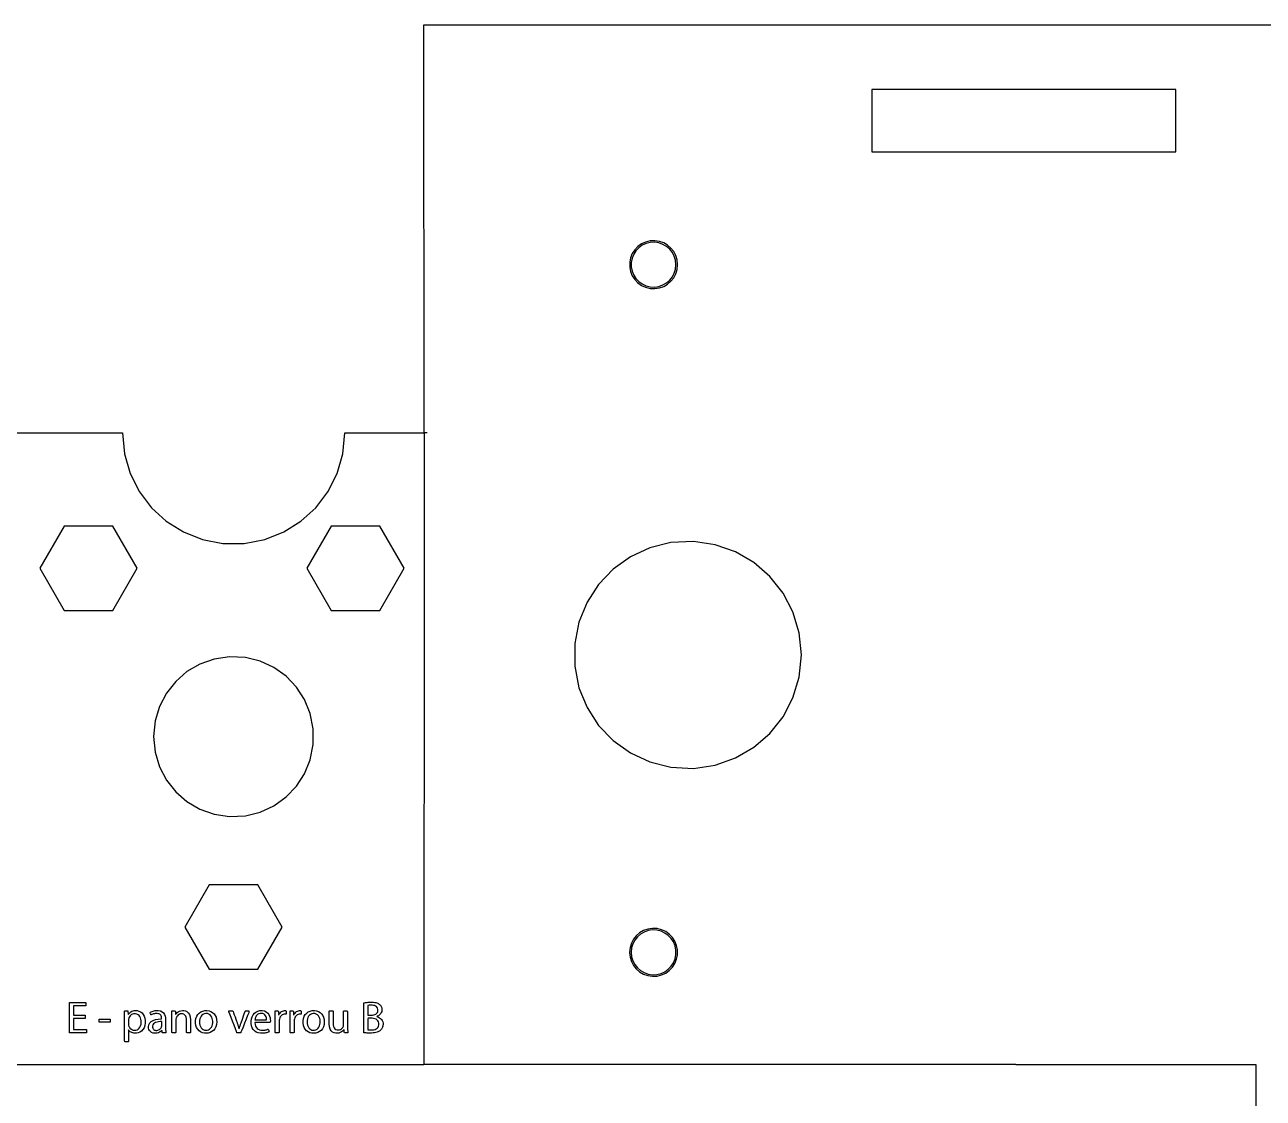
# Model space of a CAD drawing. Header units: metres. Extents: x 1885 to 2636, y 491 to 906.
# Drawn here: x 2315.9 to 2393.3, y 712.3 to 779.4 of the extents above; entities that cross this region are included whole.
import ezdxf

# ---------------------------------------------------------------- set-up
doc = ezdxf.new("R2010")
doc.units = ezdxf.units.M

msp = doc.modelspace()

# ---------------------------------------------------------------- linework, layer by layer
at = {"layer": 'COMPONENT1'}
for p, q in [((2340.839, 753.934), (2340.837, 779.444)), ((2340.837, 779.444), (2470.837, 779.444)), ((2387.837, 775.394), (2368.837, 775.394)), ((2368.837, 775.394), (2368.837, 771.494)), ((2387.837, 771.494), (2387.837, 775.394)), ((2368.837, 771.494), (2387.837, 771.494)), ((2354.432, 765.739), (2354.205, 765.576)), ((2354.688, 765.858), (2354.432, 765.739)), ((2354.721, 765.764), (2354.483, 765.653)), ((2354.968, 765.928), (2354.688, 765.858)), ((2354.982, 765.829), (2354.721, 765.764)), ((2355.264, 765.942), (2354.968, 765.928)), ((2355.259, 765.843), (2354.982, 765.829)), ((2355.529, 765.803), (2355.259, 765.843)), ((2355.553, 765.9), (2355.264, 765.942)), ((2355.779, 765.714), (2355.529, 765.803)), ((2355.822, 765.805), (2355.553, 765.9)), ((2356.005, 765.582), (2355.779, 765.714)), ((2356.064, 765.663), (2355.822, 765.805)), ((2353.86, 765.14), (2353.753, 764.877)), ((2353.948, 765.093), (2353.848, 764.848)), ((2354.013, 765.375), (2353.86, 765.14)), ((2354.091, 765.313), (2353.948, 765.093)), ((2354.205, 765.576), (2354.013, 765.375)), ((2354.271, 765.501), (2354.091, 765.313)), ((2354.483, 765.653), (2354.271, 765.501)), ((2356.202, 765.411), (2356.005, 765.582)), ((2356.274, 765.48), (2356.064, 765.663)), ((2356.363, 765.206), (2356.202, 765.411)), ((2356.448, 765.261), (2356.274, 765.48)), ((2356.485, 764.974), (2356.363, 765.206)), ((2356.578, 765.012), (2356.448, 765.261)), ((2356.562, 764.718), (2356.485, 764.974)), ((2356.661, 764.738), (2356.578, 765.012)), ((2353.753, 764.877), (2353.697, 764.593)), ((2353.697, 764.593), (2353.697, 764.295)), ((2353.697, 764.295), (2353.753, 764.011)), ((2353.848, 764.848), (2353.796, 764.583)), ((2353.796, 764.583), (2353.796, 764.305)), ((2353.796, 764.305), (2353.848, 764.04)), ((2356.485, 763.915), (2356.562, 764.17)), ((2356.589, 764.444), (2356.562, 764.718)), ((2356.562, 764.17), (2356.589, 764.444)), ((2356.578, 763.877), (2356.661, 764.151)), ((2356.689, 764.444), (2356.661, 764.738)), ((2356.661, 764.151), (2356.689, 764.444)), ((2353.753, 764.011), (2353.86, 763.749)), ((2353.848, 764.04), (2353.948, 763.795)), ((2353.86, 763.749), (2354.013, 763.514)), ((2353.948, 763.795), (2354.091, 763.576)), ((2354.013, 763.514), (2354.205, 763.312)), ((2354.091, 763.576), (2354.271, 763.388)), ((2354.271, 763.388), (2354.483, 763.236)), ((2356.005, 763.307), (2356.202, 763.478)), ((2356.064, 763.225), (2356.274, 763.409)), ((2356.202, 763.478), (2356.363, 763.682)), ((2356.274, 763.409), (2356.448, 763.628)), ((2356.363, 763.682), (2356.485, 763.915)), ((2356.448, 763.628), (2356.578, 763.877)), ((2354.205, 763.312), (2354.432, 763.149)), ((2354.432, 763.149), (2354.688, 763.03)), ((2354.483, 763.236), (2354.721, 763.124)), ((2354.688, 763.03), (2354.968, 762.96)), ((2354.721, 763.124), (2354.982, 763.06)), ((2354.968, 762.96), (2355.264, 762.946)), ((2354.982, 763.06), (2355.259, 763.046)), ((2355.259, 763.046), (2355.529, 763.086)), ((2355.264, 762.946), (2355.553, 762.989)), ((2355.529, 763.086), (2355.779, 763.175)), ((2355.553, 762.989), (2355.822, 763.084)), ((2355.779, 763.175), (2356.005, 763.307)), ((2355.822, 763.084), (2356.064, 763.225)), ((2314.937, 753.934), (2321.987, 753.934)), ((2321.987, 753.934), (2322.112, 752.614)), ((2335.761, 752.614), (2335.887, 753.934)), ((2335.887, 753.934), (2340.839, 753.934)), ((2341.037, 753.934), (2340.839, 753.934)), ((2340.839, 753.934), (2340.84, 747.033)), ((2322.112, 752.614), (2322.473, 751.377)), ((2335.401, 751.377), (2335.761, 752.614)), ((2322.473, 751.377), (2323.045, 750.247)), ((2334.829, 750.247), (2335.401, 751.377)), ((2323.045, 750.247), (2323.805, 749.247)), ((2334.068, 749.247), (2334.829, 750.247)), ((2323.805, 749.247), (2324.731, 748.401)), ((2333.142, 748.401), (2334.068, 749.247)), ((2318.349, 748.094), (2316.827, 745.457)), ((2321.395, 748.094), (2318.349, 748.094)), ((2322.918, 745.457), (2321.395, 748.094)), ((2324.731, 748.401), (2325.799, 747.731)), ((2332.074, 747.731), (2333.142, 748.401)), ((2335.038, 748.094), (2333.515, 745.457)), ((2338.084, 748.094), (2335.038, 748.094)), ((2339.607, 745.457), (2338.084, 748.094)), ((2325.799, 747.731), (2326.986, 747.262)), ((2326.986, 747.262), (2328.267, 747.016)), ((2329.606, 747.016), (2330.888, 747.262)), ((2330.888, 747.262), (2332.074, 747.731)), ((2357.681, 747.134), (2356.278, 747.066)), ((2359.05, 746.932), (2357.681, 747.134)), ((2328.267, 747.016), (2329.606, 747.016)), ((2340.84, 747.033), (2340.837, 714.444)), ((2354.955, 746.737), (2353.743, 746.173)), ((2356.278, 747.066), (2354.955, 746.737)), ((2360.32, 746.483), (2359.05, 746.932)), ((2361.466, 745.812), (2360.32, 746.483)), ((2353.743, 746.173), (2352.669, 745.401)), ((2362.463, 744.945), (2361.466, 745.812)), ((2316.827, 745.457), (2318.349, 742.819)), ((2321.395, 742.819), (2322.918, 745.457)), ((2333.515, 745.457), (2335.038, 742.819)), ((2338.084, 742.819), (2339.607, 745.457)), ((2352.669, 745.401), (2351.757, 744.446)), ((2363.283, 743.909), (2362.463, 744.945)), ((2351.757, 744.446), (2351.035, 743.335)), ((2351.035, 743.335), (2350.528, 742.093)), ((2363.901, 742.729), (2363.283, 743.909)), ((2318.349, 742.819), (2321.395, 742.819)), ((2335.038, 742.819), (2338.084, 742.819)), ((2364.291, 741.431), (2363.901, 742.729)), ((2350.528, 742.093), (2350.261, 740.747)), ((2364.427, 740.043), (2364.291, 741.431)), ((2350.261, 740.747), (2350.261, 739.338)), ((2326.829, 739.47), (2326.021, 738.997)), ((2327.723, 739.786), (2326.829, 739.47)), ((2328.687, 739.928), (2327.723, 739.786)), ((2329.675, 739.88), (2328.687, 739.928)), ((2330.607, 739.649), (2329.675, 739.88)), ((2331.46, 739.252), (2330.607, 739.649)), ((2364.291, 738.654), (2364.427, 740.043)), ((2326.021, 738.997), (2325.32, 738.387)), ((2332.217, 738.708), (2331.46, 739.252)), ((2332.859, 738.036), (2332.217, 738.708)), ((2350.261, 739.338), (2350.528, 737.992)), ((2363.901, 737.356), (2364.291, 738.654)), ((2325.32, 738.387), (2324.742, 737.657)), ((2333.368, 737.253), (2332.859, 738.036)), ((2350.528, 737.992), (2351.035, 736.75)), ((2324.742, 737.657), (2324.307, 736.826)), ((2333.725, 736.378), (2333.368, 737.253)), ((2363.283, 736.177), (2363.901, 737.356)), ((2324.307, 736.826), (2324.032, 735.912)), ((2333.912, 735.43), (2333.725, 736.378)), ((2351.035, 736.75), (2351.757, 735.639)), ((2324.032, 735.912), (2323.937, 734.934)), ((2351.757, 735.639), (2352.669, 734.684)), ((2362.463, 735.14), (2363.283, 736.177)), ((2323.937, 734.934), (2324.032, 733.956)), ((2333.912, 734.438), (2333.912, 735.43)), ((2361.466, 734.274), (2362.463, 735.14)), ((2324.032, 733.956), (2324.307, 733.043)), ((2333.725, 733.49), (2333.912, 734.438)), ((2352.669, 734.684), (2353.743, 733.912)), ((2360.32, 733.602), (2361.466, 734.274)), ((2333.368, 732.616), (2333.725, 733.49)), ((2353.743, 733.912), (2354.955, 733.348)), ((2354.955, 733.348), (2356.278, 733.02)), ((2359.05, 733.153), (2360.32, 733.602)), ((2324.307, 733.043), (2324.742, 732.212)), ((2332.859, 731.833), (2333.368, 732.616)), ((2356.278, 733.02), (2357.681, 732.951)), ((2357.681, 732.951), (2359.05, 733.153)), ((2324.742, 732.212), (2325.32, 731.482)), ((2332.217, 731.161), (2332.859, 731.833)), ((2325.32, 731.482), (2326.021, 730.872)), ((2326.021, 730.872), (2326.829, 730.399)), ((2331.46, 730.617), (2332.217, 731.161)), ((2326.829, 730.399), (2327.723, 730.082)), ((2327.723, 730.082), (2328.687, 729.94)), ((2329.675, 729.988), (2330.607, 730.22)), ((2330.607, 730.22), (2331.46, 730.617)), ((2328.687, 729.94), (2329.675, 729.988)), ((2327.414, 725.668), (2325.891, 723.03)), ((2330.459, 725.668), (2327.414, 725.668)), ((2331.982, 723.03), (2330.459, 725.668)), ((2325.891, 723.03), (2327.414, 720.393)), ((2330.459, 720.393), (2331.982, 723.03)), ((2354.104, 722.481), (2353.931, 722.262)), ((2354.176, 722.412), (2354.015, 722.208)), ((2354.315, 722.664), (2354.104, 722.481)), ((2354.373, 722.583), (2354.176, 722.412)), ((2354.557, 722.806), (2354.315, 722.664)), ((2354.599, 722.715), (2354.373, 722.583)), ((2354.825, 722.901), (2354.557, 722.806)), ((2354.849, 722.804), (2354.599, 722.715)), ((2355.114, 722.944), (2354.825, 722.901)), ((2355.119, 722.844), (2354.849, 722.804)), ((2355.411, 722.929), (2355.114, 722.944)), ((2355.396, 722.83), (2355.119, 722.844)), ((2355.657, 722.765), (2355.396, 722.83)), ((2355.69, 722.86), (2355.411, 722.929)), ((2355.896, 722.654), (2355.657, 722.765)), ((2355.946, 722.741), (2355.69, 722.86)), ((2356.108, 722.502), (2355.896, 722.654)), ((2356.173, 722.578), (2355.946, 722.741)), ((2356.287, 722.314), (2356.108, 722.502)), ((2356.366, 722.376), (2356.173, 722.578)), ((2356.519, 722.141), (2356.366, 722.376)), ((2353.718, 721.739), (2353.689, 721.446)), ((2353.8, 722.013), (2353.718, 721.739)), ((2353.816, 721.719), (2353.789, 721.446)), ((2353.931, 722.262), (2353.8, 722.013)), ((2353.893, 721.975), (2353.816, 721.719)), ((2354.015, 722.208), (2353.893, 721.975)), ((2356.43, 722.095), (2356.287, 722.314)), ((2356.53, 721.85), (2356.43, 722.095)), ((2356.626, 721.879), (2356.519, 722.141)), ((2356.582, 721.584), (2356.53, 721.85)), ((2356.582, 721.307), (2356.582, 721.584)), ((2356.682, 721.594), (2356.626, 721.879)), ((2356.682, 721.297), (2356.682, 721.594)), ((2353.689, 721.446), (2353.718, 721.152)), ((2353.718, 721.152), (2353.8, 720.878)), ((2353.789, 721.446), (2353.816, 721.172)), ((2353.8, 720.878), (2353.931, 720.629)), ((2353.816, 721.172), (2353.893, 720.916)), ((2353.893, 720.916), (2354.015, 720.683)), ((2356.287, 720.577), (2356.43, 720.796)), ((2356.43, 720.796), (2356.53, 721.041)), ((2356.519, 720.75), (2356.626, 721.012)), ((2356.53, 721.041), (2356.582, 721.307)), ((2356.626, 721.012), (2356.682, 721.297)), ((2327.414, 720.393), (2330.459, 720.393)), ((2353.931, 720.629), (2354.104, 720.41)), ((2354.015, 720.683), (2354.176, 720.479)), ((2354.104, 720.41), (2354.315, 720.227)), ((2354.176, 720.479), (2354.373, 720.308)), ((2354.315, 720.227), (2354.557, 720.085)), ((2354.373, 720.308), (2354.599, 720.176)), ((2354.557, 720.085), (2354.825, 719.99)), ((2354.599, 720.176), (2354.849, 720.087)), ((2354.849, 720.087), (2355.119, 720.047)), ((2355.119, 720.047), (2355.396, 720.061)), ((2355.396, 720.061), (2355.657, 720.126)), ((2355.411, 719.962), (2355.69, 720.031)), ((2355.657, 720.126), (2355.896, 720.237)), ((2355.69, 720.031), (2355.946, 720.15)), ((2355.896, 720.237), (2356.108, 720.389)), ((2355.946, 720.15), (2356.173, 720.313)), ((2356.108, 720.389), (2356.287, 720.577)), ((2356.173, 720.313), (2356.366, 720.515)), ((2356.366, 720.515), (2356.519, 720.75)), ((2354.825, 719.99), (2355.114, 719.947)), ((2355.114, 719.947), (2355.411, 719.962)), ((2314.937, 714.444), (2340.837, 714.444)), ((2377.837, 714.444), (2340.837, 714.444)), ((2377.837, 714.444), (2387.837, 714.444)), ((2387.837, 714.444), (2392.837, 714.444)), ((2392.837, 714.444), (2392.837, 606.062))]:
    msp.add_line(p, q, dxfattribs=at)
at = {"layer": 'COMPONENT13'}
for p, q in [((2318.674, 716.416), (2318.674, 718.317)), ((2318.674, 718.317), (2319.703, 718.317)), ((2319.703, 718.111), (2318.922, 718.111)), ((2318.922, 718.111), (2318.922, 717.51)), ((2319.703, 718.317), (2319.703, 718.111)), ((2322.108, 717.777), (2322.139, 717.781)), ((2322.11, 717.728), (2322.108, 717.777)), ((2322.112, 717.678), (2322.11, 717.728)), ((2322.114, 717.626), (2322.112, 717.678)), ((2322.139, 717.781), (2322.173, 717.781)), ((2322.173, 717.781), (2322.213, 717.781)), ((2322.213, 717.781), (2322.253, 717.781)), ((2322.253, 717.781), (2322.289, 717.781)), ((2322.289, 717.781), (2322.316, 717.781)), ((2322.316, 717.781), (2322.33, 717.75)), ((2322.33, 717.75), (2322.332, 717.715)), ((2322.332, 717.715), (2322.335, 717.673)), ((2322.417, 717.64), (2322.467, 717.688)), ((2322.467, 717.688), (2322.522, 717.727)), ((2322.522, 717.727), (2322.583, 717.76)), ((2322.583, 717.76), (2322.649, 717.784)), ((2322.649, 717.784), (2322.721, 717.801)), ((2322.721, 717.801), (2322.799, 717.809)), ((2322.799, 717.809), (2322.904, 717.805)), ((2322.904, 717.805), (2323.018, 717.778)), ((2323.018, 717.778), (2323.121, 717.728)), ((2323.121, 717.728), (2323.212, 717.657)), ((2323.721, 717.67), (2323.735, 717.703)), ((2323.735, 717.703), (2323.788, 717.73)), ((2323.788, 717.73), (2323.846, 717.754)), ((2323.846, 717.754), (2323.908, 717.774)), ((2323.908, 717.774), (2323.974, 717.79)), ((2323.974, 717.79), (2324.043, 717.801)), ((2324.043, 717.801), (2324.114, 717.808)), ((2324.114, 717.808), (2324.214, 717.808)), ((2324.214, 717.808), (2324.361, 717.783)), ((2324.361, 717.783), (2324.476, 717.732)), ((2324.476, 717.732), (2324.561, 717.658)), ((2325.076, 717.747), (2325.076, 717.781)), ((2325.076, 717.781), (2325.136, 717.781)), ((2325.079, 717.696), (2325.076, 717.747)), ((2325.082, 717.644), (2325.079, 717.696)), ((2325.136, 717.781), (2325.184, 717.781)), ((2325.184, 717.781), (2325.232, 717.781)), ((2325.232, 717.781), (2325.271, 717.781)), ((2325.271, 717.781), (2325.296, 717.746)), ((2325.296, 717.746), (2325.299, 717.702)), ((2325.299, 717.702), (2325.302, 717.651)), ((2325.365, 717.63), (2325.417, 717.683)), ((2325.417, 717.683), (2325.48, 717.73)), ((2325.48, 717.73), (2325.554, 717.768)), ((2325.554, 717.768), (2325.638, 717.795)), ((2325.638, 717.795), (2325.732, 717.808)), ((2325.732, 717.808), (2325.824, 717.806)), ((2325.824, 717.806), (2325.92, 717.784)), ((2325.92, 717.784), (2326.016, 717.74)), ((2326.016, 717.74), (2326.105, 717.666)), ((2326.785, 717.651), (2326.888, 717.723)), ((2326.888, 717.723), (2327.003, 717.774)), ((2327.003, 717.774), (2327.13, 717.803)), ((2327.13, 717.803), (2327.265, 717.808)), ((2327.265, 717.808), (2327.399, 717.79)), ((2327.399, 717.79), (2327.52, 717.749)), ((2327.52, 717.749), (2327.626, 717.686)), ((2327.626, 717.686), (2327.716, 717.604)), ((2328.648, 717.734), (2328.63, 717.781)), ((2328.63, 717.781), (2328.674, 717.781)), ((2328.702, 717.591), (2328.648, 717.734)), ((2328.674, 717.781), (2328.717, 717.781)), ((2328.717, 717.781), (2328.765, 717.781)), ((2328.765, 717.781), (2328.813, 717.781)), ((2328.813, 717.781), (2328.855, 717.781)), ((2328.855, 717.781), (2328.895, 717.781)), ((2328.895, 717.781), (2328.906, 717.749)), ((2328.906, 717.749), (2328.936, 717.664)), ((2329.602, 717.607), (2329.639, 717.712)), ((2329.639, 717.712), (2329.66, 717.773)), ((2329.66, 717.773), (2329.686, 717.781)), ((2329.686, 717.781), (2329.721, 717.781)), ((2329.721, 717.781), (2329.766, 717.781)), ((2329.766, 717.781), (2329.814, 717.781)), ((2329.814, 717.781), (2329.859, 717.781)), ((2329.859, 717.781), (2329.895, 717.781)), ((2329.895, 717.781), (2329.879, 717.673)), ((2330.234, 717.633), (2330.331, 717.713)), ((2330.331, 717.713), (2330.445, 717.771)), ((2330.445, 717.771), (2330.575, 717.803)), ((2330.575, 717.803), (2330.724, 717.807)), ((2330.724, 717.807), (2330.865, 717.78)), ((2330.865, 717.78), (2330.98, 717.725)), ((2330.98, 717.725), (2331.07, 717.649)), ((2331.534, 717.746), (2331.532, 717.781)), ((2331.532, 717.781), (2331.578, 717.781)), ((2331.536, 717.695), (2331.534, 717.746)), ((2331.538, 717.643), (2331.536, 717.695)), ((2331.578, 717.781), (2331.617, 717.781)), ((2331.617, 717.781), (2331.659, 717.781)), ((2331.659, 717.781), (2331.699, 717.781)), ((2331.699, 717.781), (2331.73, 717.781)), ((2331.73, 717.781), (2331.75, 717.75)), ((2331.75, 717.75), (2331.751, 717.708)), ((2331.751, 717.708), (2331.753, 717.658)), ((2331.843, 717.651), (2331.889, 717.702)), ((2331.889, 717.702), (2331.94, 717.743)), ((2331.94, 717.743), (2331.996, 717.775)), ((2331.996, 717.775), (2332.056, 717.797)), ((2332.056, 717.797), (2332.119, 717.808)), ((2332.119, 717.808), (2332.154, 717.809)), ((2332.154, 717.809), (2332.181, 717.808)), ((2332.181, 717.808), (2332.207, 717.805)), ((2332.207, 717.805), (2332.217, 717.769)), ((2332.217, 717.769), (2332.217, 717.731)), ((2332.217, 717.731), (2332.217, 717.686)), ((2332.217, 717.686), (2332.217, 717.642)), ((2332.468, 717.746), (2332.466, 717.781)), ((2332.466, 717.781), (2332.512, 717.781)), ((2332.47, 717.695), (2332.468, 717.746)), ((2332.472, 717.643), (2332.47, 717.695)), ((2332.512, 717.781), (2332.551, 717.781)), ((2332.551, 717.781), (2332.594, 717.781)), ((2332.594, 717.781), (2332.633, 717.781)), ((2332.633, 717.781), (2332.664, 717.781)), ((2332.664, 717.781), (2332.684, 717.75)), ((2332.684, 717.75), (2332.686, 717.708)), ((2332.686, 717.708), (2332.688, 717.658)), ((2332.777, 717.651), (2332.823, 717.702)), ((2332.823, 717.702), (2332.874, 717.743)), ((2332.874, 717.743), (2332.93, 717.775)), ((2332.93, 717.775), (2332.99, 717.797)), ((2332.99, 717.797), (2333.053, 717.808)), ((2333.053, 717.808), (2333.088, 717.809)), ((2333.088, 717.809), (2333.115, 717.808)), ((2333.115, 717.808), (2333.141, 717.805)), ((2333.141, 717.805), (2333.151, 717.769)), ((2333.151, 717.769), (2333.151, 717.731)), ((2333.151, 717.731), (2333.151, 717.686)), ((2333.151, 717.686), (2333.151, 717.642)), ((2333.505, 717.651), (2333.607, 717.723)), ((2333.607, 717.723), (2333.723, 717.774)), ((2333.723, 717.774), (2333.849, 717.803)), ((2333.849, 717.803), (2333.985, 717.808)), ((2333.985, 717.808), (2334.119, 717.79)), ((2334.119, 717.79), (2334.239, 717.749)), ((2334.239, 717.749), (2334.345, 717.686)), ((2334.345, 717.686), (2334.436, 717.604)), ((2334.912, 717.759), (2334.938, 717.781)), ((2334.912, 717.656), (2334.912, 717.759)), ((2334.938, 717.781), (2334.982, 717.781)), ((2334.982, 717.781), (2335.036, 717.781)), ((2335.036, 717.781), (2335.091, 717.781)), ((2335.091, 717.781), (2335.135, 717.781)), ((2335.135, 717.781), (2335.16, 717.76)), ((2335.16, 717.76), (2335.16, 717.663)), ((2335.815, 717.758), (2335.841, 717.781)), ((2335.815, 717.651), (2335.815, 717.758)), ((2335.841, 717.781), (2335.885, 717.781)), ((2335.885, 717.781), (2335.939, 717.781)), ((2335.939, 717.781), (2335.993, 717.781)), ((2335.993, 717.781), (2336.037, 717.781)), ((2336.037, 717.781), (2336.063, 717.753)), ((2336.063, 717.753), (2336.063, 717.626)), ((2337.082, 718.289), (2337.125, 718.298)), ((2337.082, 718.21), (2337.082, 718.289)), ((2337.082, 718.003), (2337.082, 718.21)), ((2337.082, 717.71), (2337.082, 718.003)), ((2337.082, 717.372), (2337.082, 717.71)), ((2337.125, 718.298), (2337.173, 718.306)), ((2337.173, 718.306), (2337.225, 718.313)), ((2337.225, 718.313), (2337.281, 718.319)), ((2337.281, 718.319), (2337.339, 718.324)), ((2337.358, 718.131), (2337.328, 718.124)), ((2337.328, 718.124), (2337.328, 718.09)), ((2337.328, 718.09), (2337.328, 718.016)), ((2337.328, 718.016), (2337.328, 717.917)), ((2337.328, 717.917), (2337.328, 717.806)), ((2337.328, 717.806), (2337.328, 717.697)), ((2337.328, 717.697), (2337.328, 717.602)), ((2337.339, 718.324), (2337.4, 718.328)), ((2337.401, 718.136), (2337.358, 718.131)), ((2337.4, 718.328), (2337.462, 718.33)), ((2337.428, 718.138), (2337.401, 718.136)), ((2337.458, 718.14), (2337.428, 718.138)), ((2337.491, 718.141), (2337.458, 718.14)), ((2337.462, 718.33), (2337.524, 718.331)), ((2337.529, 718.142), (2337.491, 718.141)), ((2337.524, 718.331), (2337.609, 718.329)), ((2337.598, 718.141), (2337.529, 718.142)), ((2337.68, 718.131), (2337.598, 718.141)), ((2337.609, 718.329), (2337.69, 718.324)), ((2337.754, 718.114), (2337.68, 718.131)), ((2337.69, 718.324), (2337.763, 718.314)), ((2337.817, 718.087), (2337.754, 718.114)), ((2337.763, 718.314), (2337.83, 718.3)), ((2337.871, 718.05), (2337.817, 718.087)), ((2337.83, 718.3), (2337.89, 718.282)), ((2337.912, 718.003), (2337.871, 718.05)), ((2337.884, 717.634), (2337.922, 717.685)), ((2337.89, 718.282), (2337.945, 718.259)), ((2337.941, 717.946), (2337.912, 718.003)), ((2337.922, 717.685), (2337.947, 717.742)), ((2337.957, 717.878), (2337.941, 717.946)), ((2337.945, 718.259), (2337.996, 718.232)), ((2337.947, 717.742), (2337.959, 717.805)), ((2337.959, 717.805), (2337.957, 717.878)), ((2337.996, 718.232), (2338.041, 718.2)), ((2338.041, 718.2), (2338.078, 718.17)), ((2338.078, 718.17), (2338.11, 718.138)), ((2338.11, 718.138), (2338.138, 718.103)), ((2338.138, 718.103), (2338.162, 718.064)), ((2338.171, 717.682), (2338.138, 717.624)), ((2338.162, 718.064), (2338.182, 718.021)), ((2338.195, 717.744), (2338.171, 717.682)), ((2338.182, 718.021), (2338.196, 717.976)), ((2338.208, 717.809), (2338.195, 717.744)), ((2338.196, 717.976), (2338.206, 717.926)), ((2338.206, 717.926), (2338.211, 717.874)), ((2338.211, 717.874), (2338.208, 717.809)), ((2318.922, 717.51), (2319.658, 717.51)), ((2319.658, 717.307), (2318.922, 717.307)), ((2318.922, 717.307), (2318.922, 716.622)), ((2319.658, 717.51), (2319.658, 717.307)), ((2320.533, 717.087), (2320.533, 717.268)), ((2320.533, 717.268), (2321.23, 717.268)), ((2321.23, 717.087), (2320.533, 717.087)), ((2321.23, 717.268), (2321.23, 717.087)), ((2322.116, 717.573), (2322.114, 717.626)), ((2322.117, 717.517), (2322.116, 717.573)), ((2322.118, 717.459), (2322.117, 717.517)), ((2322.119, 717.399), (2322.118, 717.459)), ((2322.119, 717.335), (2322.119, 717.399)), ((2322.119, 717.273), (2322.119, 717.335)), ((2322.119, 717.109), (2322.119, 717.273)), ((2322.119, 716.876), (2322.119, 717.109)), ((2322.335, 717.673), (2322.337, 717.63)), ((2322.337, 717.63), (2322.339, 717.591)), ((2322.339, 717.591), (2322.341, 717.562)), ((2322.341, 717.562), (2322.374, 717.586)), ((2322.366, 717.23), (2322.365, 717.196)), ((2322.365, 717.196), (2322.365, 717.168)), ((2322.365, 717.168), (2322.365, 717.13)), ((2322.365, 717.13), (2322.365, 717.087)), ((2322.365, 717.087), (2322.365, 717.044)), ((2322.365, 717.044), (2322.365, 717.007)), ((2322.365, 717.007), (2322.365, 716.971)), ((2322.365, 716.971), (2322.365, 716.945)), ((2322.365, 716.945), (2322.367, 716.919)), ((2322.372, 717.267), (2322.366, 717.23)), ((2322.367, 716.919), (2322.373, 716.883)), ((2322.381, 717.304), (2322.372, 717.267)), ((2322.374, 717.586), (2322.417, 717.64)), ((2322.396, 717.354), (2322.381, 717.304)), ((2322.424, 717.415), (2322.396, 717.354)), ((2322.461, 717.469), (2322.424, 717.415)), ((2322.505, 717.515), (2322.461, 717.469)), ((2322.555, 717.552), (2322.505, 717.515)), ((2322.61, 717.581), (2322.555, 717.552)), ((2322.669, 717.601), (2322.61, 717.581)), ((2322.73, 717.611), (2322.669, 717.601)), ((2322.81, 717.608), (2322.73, 717.611)), ((2322.895, 717.587), (2322.81, 717.608)), ((2322.969, 717.548), (2322.895, 717.587)), ((2323.031, 717.493), (2322.969, 717.548)), ((2323.082, 717.425), (2323.031, 717.493)), ((2323.121, 717.346), (2323.082, 717.425)), ((2323.147, 717.258), (2323.121, 717.346)), ((2323.123, 716.856), (2323.149, 716.952)), ((2323.161, 717.163), (2323.147, 717.258)), ((2323.149, 716.952), (2323.162, 717.058)), ((2323.162, 717.058), (2323.161, 717.163)), ((2323.212, 717.657), (2323.288, 717.567)), ((2323.288, 717.567), (2323.348, 717.458)), ((2323.348, 717.458), (2323.389, 717.333)), ((2323.411, 717.03), (2323.385, 716.871)), ((2323.389, 717.333), (2323.411, 717.193)), ((2323.411, 717.193), (2323.411, 717.03)), ((2323.618, 716.796), (2323.64, 716.924)), ((2323.64, 716.924), (2323.696, 717.033)), ((2323.696, 717.033), (2323.783, 717.123)), ((2323.73, 717.642), (2323.721, 717.67)), ((2323.742, 717.608), (2323.73, 717.642)), ((2323.754, 717.574), (2323.742, 717.608)), ((2323.763, 717.545), (2323.754, 717.574)), ((2323.788, 717.536), (2323.763, 717.545)), ((2323.783, 717.123), (2323.902, 717.194)), ((2323.832, 717.56), (2323.788, 717.536)), ((2323.879, 717.58), (2323.832, 717.56)), ((2323.885, 716.908), (2323.867, 716.824)), ((2323.929, 717.597), (2323.879, 717.58)), ((2323.926, 716.975), (2323.885, 716.908)), ((2323.902, 717.194), (2324.052, 717.245)), ((2323.986, 717.026), (2323.926, 716.975)), ((2323.982, 717.61), (2323.929, 717.597)), ((2324.035, 717.619), (2323.982, 717.61)), ((2324.062, 717.063), (2323.986, 717.026)), ((2324.09, 717.625), (2324.035, 717.619)), ((2324.052, 717.245), (2324.231, 717.275)), ((2324.149, 717.089), (2324.062, 717.063)), ((2324.161, 717.625), (2324.09, 717.625)), ((2324.244, 717.105), (2324.149, 717.089)), ((2324.256, 717.609), (2324.161, 717.625)), ((2324.231, 717.275), (2324.439, 717.285)), ((2324.344, 717.112), (2324.244, 717.105)), ((2324.327, 717.574), (2324.256, 717.609)), ((2324.377, 717.527), (2324.327, 717.574)), ((2324.444, 717.112), (2324.344, 717.112)), ((2324.41, 717.471), (2324.377, 717.527)), ((2324.429, 717.413), (2324.41, 717.471)), ((2324.437, 717.356), (2324.429, 717.413)), ((2324.439, 717.311), (2324.437, 717.356)), ((2324.439, 717.285), (2324.439, 717.311)), ((2324.444, 717.077), (2324.444, 717.112)), ((2324.444, 717.04), (2324.444, 717.077)), ((2324.444, 716.998), (2324.444, 717.04)), ((2324.444, 716.956), (2324.444, 716.998)), ((2324.444, 716.918), (2324.444, 716.956)), ((2324.444, 716.889), (2324.444, 716.918)), ((2324.561, 717.658), (2324.622, 717.566)), ((2324.622, 717.566), (2324.66, 717.462)), ((2324.66, 717.462), (2324.679, 717.351)), ((2324.679, 717.351), (2324.684, 717.253)), ((2324.684, 717.253), (2324.684, 717.219)), ((2324.684, 717.219), (2324.684, 717.143)), ((2324.684, 717.143), (2324.684, 717.044)), ((2324.684, 717.044), (2324.684, 716.938)), ((2324.684, 716.938), (2324.684, 716.841)), ((2325.083, 717.59), (2325.082, 717.644)), ((2325.084, 717.533), (2325.083, 717.59)), ((2325.085, 717.474), (2325.084, 717.533)), ((2325.085, 717.411), (2325.085, 717.474)), ((2325.085, 717.351), (2325.085, 717.411)), ((2325.085, 717.196), (2325.085, 717.351)), ((2325.085, 716.988), (2325.085, 717.196)), ((2325.085, 716.766), (2325.085, 716.988)), ((2325.302, 717.651), (2325.305, 717.604)), ((2325.305, 717.604), (2325.307, 717.569)), ((2325.307, 717.569), (2325.365, 717.63)), ((2325.335, 717.274), (2325.334, 717.237)), ((2325.334, 717.237), (2325.334, 717.187)), ((2325.334, 717.187), (2325.334, 717.059)), ((2325.334, 717.059), (2325.334, 716.888)), ((2325.34, 717.31), (2325.335, 717.274)), ((2325.347, 717.342), (2325.34, 717.31)), ((2325.358, 717.373), (2325.347, 717.342)), ((2325.387, 717.432), (2325.358, 717.373)), ((2325.426, 717.485), (2325.387, 717.432)), ((2325.474, 717.531), (2325.426, 717.485)), ((2325.529, 717.567), (2325.474, 717.531)), ((2325.591, 717.593), (2325.529, 717.567)), ((2325.659, 717.605), (2325.591, 717.593)), ((2325.749, 717.601), (2325.659, 717.605)), ((2325.831, 717.574), (2325.749, 717.601)), ((2325.896, 717.527), (2325.831, 717.574)), ((2325.943, 717.464), (2325.896, 717.527)), ((2325.975, 717.387), (2325.943, 717.464)), ((2325.994, 717.299), (2325.975, 717.387)), ((2325.999, 717.203), (2325.994, 717.299)), ((2325.999, 717.155), (2325.999, 717.203)), ((2325.999, 717.033), (2325.999, 717.155)), ((2325.999, 716.868), (2325.999, 717.033)), ((2326.105, 717.666), (2326.179, 717.56)), ((2326.179, 717.56), (2326.229, 717.416)), ((2326.229, 717.416), (2326.247, 717.228)), ((2326.247, 717.228), (2326.247, 717.179)), ((2326.247, 717.179), (2326.247, 717.053)), ((2326.247, 717.053), (2326.247, 716.883)), ((2326.556, 717.168), (2326.581, 717.316)), ((2326.556, 717.01), (2326.556, 717.168)), ((2326.58, 716.868), (2326.556, 717.01)), ((2326.581, 717.316), (2326.63, 717.446)), ((2326.63, 717.446), (2326.698, 717.558)), ((2326.698, 717.558), (2326.785, 717.651)), ((2326.812, 717.189), (2326.807, 717.095)), ((2326.807, 717.095), (2326.814, 716.99)), ((2326.83, 717.281), (2326.812, 717.189)), ((2326.814, 716.99), (2326.835, 716.893)), ((2326.859, 717.367), (2326.83, 717.281)), ((2326.9, 717.446), (2326.859, 717.367)), ((2326.955, 717.514), (2326.9, 717.446)), ((2327.022, 717.568), (2326.955, 717.514)), ((2327.103, 717.605), (2327.022, 717.568)), ((2327.198, 717.622), (2327.103, 717.605)), ((2327.3, 717.616), (2327.198, 717.622)), ((2327.388, 717.587), (2327.3, 717.616)), ((2327.461, 717.539), (2327.388, 717.587)), ((2327.52, 717.476), (2327.461, 717.539)), ((2327.566, 717.401), (2327.52, 717.476)), ((2327.6, 717.318), (2327.566, 717.401)), ((2327.588, 716.849), (2327.616, 716.943)), ((2327.621, 717.231), (2327.6, 717.318)), ((2327.616, 716.943), (2327.631, 717.046)), ((2327.632, 717.144), (2327.621, 717.231)), ((2327.631, 717.046), (2327.632, 717.144)), ((2327.716, 717.604), (2327.789, 717.503)), ((2327.789, 717.503), (2327.842, 717.386)), ((2327.872, 716.938), (2327.83, 716.792)), ((2327.842, 717.386), (2327.876, 717.254)), ((2327.887, 717.11), (2327.872, 716.938)), ((2327.876, 717.254), (2327.887, 717.11)), ((2328.782, 717.381), (2328.702, 717.591)), ((2328.875, 717.136), (2328.782, 717.381)), ((2328.97, 716.887), (2328.875, 717.136)), ((2328.936, 717.664), (2328.978, 717.544)), ((2328.978, 717.544), (2329.027, 717.406)), ((2329.027, 717.406), (2329.076, 717.267)), ((2329.076, 717.267), (2329.119, 717.144)), ((2329.119, 717.144), (2329.15, 717.055)), ((2329.15, 717.055), (2329.163, 717.017)), ((2329.163, 717.017), (2329.178, 716.975)), ((2329.178, 716.975), (2329.194, 716.929)), ((2329.194, 716.929), (2329.209, 716.885)), ((2329.344, 716.863), (2329.359, 716.907)), ((2329.359, 716.907), (2329.375, 716.952)), ((2329.375, 716.952), (2329.391, 716.998)), ((2329.391, 716.998), (2329.402, 717.029)), ((2329.402, 717.029), (2329.424, 717.094)), ((2329.424, 717.094), (2329.462, 717.202)), ((2329.462, 717.202), (2329.508, 717.335)), ((2329.508, 717.335), (2329.557, 717.476)), ((2329.619, 717.01), (2329.525, 716.77)), ((2329.557, 717.476), (2329.602, 717.607)), ((2329.718, 717.261), (2329.619, 717.01)), ((2329.809, 717.492), (2329.718, 717.261)), ((2329.879, 717.673), (2329.809, 717.492)), ((2330.032, 717.143), (2330.053, 717.286)), ((2330.034, 716.993), (2330.032, 717.143)), ((2330.057, 716.855), (2330.034, 716.993)), ((2330.053, 717.286), (2330.094, 717.417)), ((2330.094, 717.417), (2330.155, 717.534)), ((2330.155, 717.534), (2330.234, 717.633)), ((2330.267, 717.053), (2330.278, 716.938)), ((2330.307, 717.053), (2330.267, 717.053)), ((2330.276, 717.273), (2330.273, 717.231)), ((2330.273, 717.231), (2330.32, 717.231)), ((2330.293, 717.339), (2330.276, 717.273)), ((2330.278, 716.938), (2330.306, 716.84)), ((2330.317, 717.404), (2330.293, 717.339)), ((2330.413, 717.053), (2330.307, 717.053)), ((2330.352, 717.467), (2330.317, 717.404)), ((2330.32, 717.231), (2330.408, 717.231)), ((2330.396, 717.523), (2330.352, 717.467)), ((2330.45, 717.571), (2330.396, 717.523)), ((2330.408, 717.231), (2330.525, 717.231)), ((2330.564, 717.053), (2330.413, 717.053)), ((2330.515, 717.606), (2330.45, 717.571)), ((2330.592, 717.627), (2330.515, 717.606)), ((2330.525, 717.231), (2330.654, 717.231)), ((2330.737, 717.053), (2330.564, 717.053)), ((2330.683, 717.63), (2330.592, 717.627)), ((2330.654, 717.231), (2330.78, 717.231)), ((2330.769, 717.614), (2330.683, 717.63)), ((2330.911, 717.053), (2330.737, 717.053)), ((2330.838, 717.581), (2330.769, 717.614)), ((2330.78, 717.231), (2330.889, 717.231)), ((2330.893, 717.535), (2330.838, 717.581)), ((2330.889, 717.231), (2330.966, 717.231)), ((2330.934, 717.48), (2330.893, 717.535)), ((2331.065, 717.053), (2330.911, 717.053)), ((2330.964, 717.418), (2330.934, 717.48)), ((2330.983, 717.354), (2330.964, 717.418)), ((2330.966, 717.231), (2330.995, 717.231)), ((2330.992, 717.29), (2330.983, 717.354)), ((2330.995, 717.231), (2330.992, 717.29)), ((2331.177, 717.053), (2331.065, 717.053)), ((2331.07, 717.649), (2331.137, 717.556)), ((2331.137, 717.556), (2331.185, 717.454)), ((2331.229, 717.074), (2331.177, 717.053)), ((2331.185, 717.454), (2331.215, 717.348)), ((2331.215, 717.348), (2331.231, 717.244)), ((2331.232, 717.1), (2331.229, 717.074)), ((2331.231, 717.244), (2331.234, 717.165)), ((2331.234, 717.13), (2331.232, 717.1)), ((2331.234, 717.165), (2331.234, 717.13)), ((2331.54, 717.589), (2331.538, 717.643)), ((2331.541, 717.533), (2331.54, 717.589)), ((2331.542, 717.476), (2331.541, 717.533)), ((2331.542, 717.416), (2331.542, 717.476)), ((2331.542, 717.355), (2331.542, 717.416)), ((2331.542, 717.311), (2331.542, 717.355)), ((2331.542, 717.197), (2331.542, 717.311)), ((2331.542, 717.038), (2331.542, 717.197)), ((2331.542, 716.857), (2331.542, 717.038)), ((2331.753, 717.658), (2331.756, 717.606)), ((2331.756, 717.606), (2331.757, 717.559)), ((2331.757, 717.559), (2331.805, 717.593)), ((2331.759, 717.525), (2331.757, 717.559)), ((2331.791, 717.158), (2331.79, 717.105)), ((2331.79, 717.105), (2331.79, 717.013)), ((2331.79, 717.013), (2331.79, 716.887)), ((2331.792, 717.189), (2331.791, 717.158)), ((2331.794, 717.22), (2331.792, 717.189)), ((2331.798, 717.249), (2331.794, 717.22)), ((2331.803, 717.276), (2331.798, 717.249)), ((2331.822, 717.344), (2331.803, 717.276)), ((2331.805, 717.593), (2331.843, 717.651)), ((2331.851, 717.405), (2331.822, 717.344)), ((2331.887, 717.458), (2331.851, 717.405)), ((2331.931, 717.503), (2331.887, 717.458)), ((2331.981, 717.538), (2331.931, 717.503)), ((2332.038, 717.561), (2331.981, 717.538)), ((2332.101, 717.574), (2332.038, 717.561)), ((2332.152, 717.575), (2332.101, 717.574)), ((2332.185, 717.574), (2332.152, 717.575)), ((2332.217, 717.577), (2332.185, 717.574)), ((2332.217, 717.642), (2332.217, 717.603)), ((2332.217, 717.603), (2332.217, 717.577)), ((2332.474, 717.589), (2332.472, 717.643)), ((2332.475, 717.533), (2332.474, 717.589)), ((2332.476, 717.476), (2332.475, 717.533)), ((2332.477, 717.416), (2332.476, 717.476)), ((2332.477, 717.355), (2332.477, 717.416)), ((2332.477, 717.311), (2332.477, 717.355)), ((2332.477, 717.197), (2332.477, 717.311)), ((2332.477, 717.038), (2332.477, 717.197)), ((2332.477, 716.857), (2332.477, 717.038)), ((2332.688, 717.658), (2332.69, 717.606)), ((2332.69, 717.606), (2332.692, 717.559)), ((2332.692, 717.559), (2332.739, 717.593)), ((2332.693, 717.525), (2332.692, 717.559)), ((2332.726, 717.189), (2332.725, 717.158)), ((2332.725, 717.158), (2332.725, 717.105)), ((2332.725, 717.105), (2332.725, 717.013)), ((2332.725, 717.013), (2332.725, 716.887)), ((2332.728, 717.22), (2332.726, 717.189)), ((2332.731, 717.249), (2332.728, 717.22)), ((2332.736, 717.276), (2332.731, 717.249)), ((2332.756, 717.344), (2332.736, 717.276)), ((2332.739, 717.593), (2332.777, 717.651)), ((2332.785, 717.405), (2332.756, 717.344)), ((2332.821, 717.458), (2332.785, 717.405)), ((2332.865, 717.503), (2332.821, 717.458)), ((2332.915, 717.538), (2332.865, 717.503)), ((2332.972, 717.561), (2332.915, 717.538)), ((2333.035, 717.574), (2332.972, 717.561)), ((2333.086, 717.575), (2333.035, 717.574)), ((2333.119, 717.574), (2333.086, 717.575)), ((2333.151, 717.577), (2333.119, 717.574)), ((2333.151, 717.642), (2333.151, 717.603)), ((2333.151, 717.603), (2333.151, 717.577)), ((2333.276, 717.168), (2333.301, 717.316)), ((2333.276, 717.01), (2333.276, 717.168)), ((2333.3, 716.868), (2333.276, 717.01)), ((2333.301, 717.316), (2333.349, 717.446)), ((2333.349, 717.446), (2333.418, 717.558)), ((2333.418, 717.558), (2333.505, 717.651)), ((2333.532, 717.189), (2333.526, 717.095)), ((2333.526, 717.095), (2333.534, 716.99)), ((2333.549, 717.281), (2333.532, 717.189)), ((2333.534, 716.99), (2333.555, 716.893)), ((2333.579, 717.367), (2333.549, 717.281)), ((2333.62, 717.446), (2333.579, 717.367)), ((2333.675, 717.514), (2333.62, 717.446)), ((2333.742, 717.568), (2333.675, 717.514)), ((2333.823, 717.605), (2333.742, 717.568)), ((2333.918, 717.622), (2333.823, 717.605)), ((2334.019, 717.616), (2333.918, 717.622)), ((2334.107, 717.587), (2334.019, 717.616)), ((2334.18, 717.539), (2334.107, 717.587)), ((2334.24, 717.476), (2334.18, 717.539)), ((2334.286, 717.401), (2334.24, 717.476)), ((2334.319, 717.318), (2334.286, 717.401)), ((2334.307, 716.849), (2334.336, 716.943)), ((2334.341, 717.231), (2334.319, 717.318)), ((2334.336, 716.943), (2334.351, 717.046)), ((2334.352, 717.144), (2334.341, 717.231)), ((2334.351, 717.046), (2334.352, 717.144)), ((2334.436, 717.604), (2334.508, 717.503)), ((2334.508, 717.503), (2334.562, 717.386)), ((2334.592, 716.938), (2334.55, 716.792)), ((2334.562, 717.386), (2334.595, 717.254)), ((2334.607, 717.11), (2334.592, 716.938)), ((2334.595, 717.254), (2334.607, 717.11)), ((2334.912, 717.5), (2334.912, 717.656)), ((2334.912, 717.322), (2334.912, 717.5)), ((2334.912, 717.155), (2334.912, 717.322)), ((2334.912, 717.031), (2334.912, 717.155)), ((2334.912, 716.983), (2334.912, 717.031)), ((2334.929, 716.791), (2334.912, 716.983)), ((2335.16, 717.663), (2335.16, 717.516)), ((2335.16, 717.516), (2335.16, 717.348)), ((2335.16, 717.348), (2335.16, 717.191)), ((2335.16, 717.191), (2335.16, 717.074)), ((2335.16, 717.074), (2335.16, 717.028)), ((2335.16, 717.028), (2335.166, 716.917)), ((2335.166, 716.917), (2335.184, 716.819)), ((2335.806, 716.865), (2335.813, 716.904)), ((2335.813, 716.904), (2335.815, 716.946)), ((2335.815, 717.487), (2335.815, 717.651)), ((2335.815, 717.301), (2335.815, 717.487)), ((2335.815, 717.126), (2335.815, 717.301)), ((2335.815, 716.997), (2335.815, 717.126)), ((2335.815, 716.946), (2335.815, 716.997)), ((2336.063, 717.626), (2336.063, 717.432)), ((2336.063, 717.432), (2336.063, 717.212)), ((2336.063, 717.212), (2336.063, 717.005)), ((2336.063, 717.005), (2336.063, 716.851)), ((2337.082, 717.032), (2337.082, 717.372)), ((2337.082, 716.733), (2337.082, 717.032)), ((2337.328, 717.602), (2337.328, 717.51)), ((2337.328, 717.51), (2337.361, 717.51)), ((2337.353, 717.327), (2337.328, 717.285)), ((2337.328, 717.285), (2337.328, 717.198)), ((2337.328, 717.198), (2337.328, 717.082)), ((2337.328, 717.082), (2337.328, 716.951)), ((2337.328, 716.951), (2337.328, 716.822)), ((2337.383, 717.327), (2337.353, 717.327)), ((2337.361, 717.51), (2337.395, 717.51)), ((2337.418, 717.327), (2337.383, 717.327)), ((2337.395, 717.51), (2337.435, 717.51)), ((2337.455, 717.327), (2337.418, 717.327)), ((2337.435, 717.51), (2337.475, 717.51)), ((2337.489, 717.327), (2337.455, 717.327)), ((2337.475, 717.51), (2337.511, 717.51)), ((2337.529, 717.327), (2337.489, 717.327)), ((2337.511, 717.51), (2337.538, 717.51)), ((2337.589, 717.325), (2337.529, 717.327)), ((2337.538, 717.51), (2337.623, 717.514)), ((2337.681, 717.314), (2337.589, 717.325)), ((2337.623, 717.514), (2337.704, 717.529)), ((2337.766, 717.293), (2337.681, 717.314)), ((2337.704, 717.529), (2337.775, 717.555)), ((2337.843, 717.26), (2337.766, 717.293)), ((2337.775, 717.555), (2337.835, 717.59)), ((2337.835, 717.59), (2337.884, 717.634)), ((2337.908, 717.216), (2337.843, 717.26)), ((2337.918, 717.451), (2337.889, 717.439)), ((2337.889, 717.439), (2337.923, 717.422)), ((2337.96, 717.161), (2337.908, 717.216)), ((2337.985, 717.484), (2337.918, 717.451)), ((2337.923, 717.422), (2337.991, 717.396)), ((2337.997, 717.094), (2337.96, 717.161)), ((2338.044, 717.524), (2337.985, 717.484)), ((2337.991, 717.396), (2338.058, 717.361)), ((2338.018, 717.014), (2337.997, 717.094)), ((2338.002, 716.834), (2338.02, 716.921)), ((2338.02, 716.921), (2338.018, 717.014)), ((2338.095, 717.571), (2338.044, 717.524)), ((2338.058, 717.361), (2338.121, 717.314)), ((2338.138, 717.624), (2338.095, 717.571)), ((2338.121, 717.314), (2338.177, 717.257)), ((2338.177, 717.257), (2338.224, 717.189)), ((2338.224, 717.189), (2338.258, 717.109)), ((2338.258, 717.109), (2338.278, 717.018)), ((2338.281, 716.933), (2338.275, 716.876)), ((2338.278, 717.018), (2338.281, 716.933)), ((2319.745, 716.416), (2318.674, 716.416)), ((2318.922, 716.622), (2319.745, 716.622)), ((2319.745, 716.622), (2319.745, 716.416)), ((2322.119, 716.608), (2322.119, 716.876)), ((2322.119, 716.338), (2322.119, 716.608)), ((2322.119, 716.101), (2322.119, 716.338)), ((2322.37, 716.599), (2322.365, 716.551)), ((2322.365, 716.551), (2322.365, 716.459)), ((2322.365, 716.459), (2322.365, 716.336)), ((2322.365, 716.336), (2322.365, 716.199)), ((2322.365, 716.199), (2322.365, 716.067)), ((2322.392, 716.567), (2322.37, 716.599)), ((2322.373, 716.883), (2322.393, 716.817)), ((2322.43, 716.523), (2322.392, 716.567)), ((2322.393, 716.817), (2322.422, 716.761)), ((2322.422, 716.761), (2322.459, 716.711)), ((2322.474, 716.484), (2322.43, 716.523)), ((2322.459, 716.711), (2322.502, 716.668)), ((2322.524, 716.452), (2322.474, 716.484)), ((2322.502, 716.668), (2322.552, 716.633)), ((2322.578, 716.425), (2322.524, 716.452)), ((2322.552, 716.633), (2322.607, 716.606)), ((2322.636, 716.405), (2322.578, 716.425)), ((2322.607, 716.606), (2322.667, 716.588)), ((2322.698, 716.392), (2322.636, 716.405)), ((2322.667, 716.588), (2322.73, 716.58)), ((2322.763, 716.385), (2322.698, 716.392)), ((2322.73, 716.58), (2322.815, 716.584)), ((2322.86, 716.389), (2322.763, 716.385)), ((2322.815, 716.584), (2322.899, 716.607)), ((2322.975, 716.413), (2322.86, 716.389)), ((2322.899, 716.607), (2322.972, 716.647)), ((2322.972, 716.647), (2323.035, 716.702)), ((2323.084, 716.459), (2322.975, 716.413)), ((2323.035, 716.702), (2323.085, 716.772)), ((2323.182, 716.528), (2323.084, 716.459)), ((2323.085, 716.772), (2323.123, 716.856)), ((2323.267, 716.62), (2323.182, 716.528)), ((2323.336, 716.734), (2323.267, 716.62)), ((2323.385, 716.871), (2323.336, 716.734)), ((2323.624, 716.706), (2323.618, 716.796)), ((2323.647, 716.627), (2323.624, 716.706)), ((2323.685, 716.553), (2323.647, 716.627)), ((2323.74, 716.49), (2323.685, 716.553)), ((2323.812, 716.438), (2323.74, 716.49)), ((2323.899, 716.403), (2323.812, 716.438)), ((2323.867, 716.824), (2323.869, 716.76)), ((2323.869, 716.76), (2323.881, 716.71)), ((2323.881, 716.71), (2323.9, 716.668)), ((2324.003, 716.386), (2323.899, 716.403)), ((2323.9, 716.668), (2323.926, 716.634)), ((2323.926, 716.634), (2323.958, 716.607)), ((2323.958, 716.607), (2323.995, 716.587)), ((2323.995, 716.587), (2324.036, 716.574)), ((2324.092, 716.388), (2324.003, 716.386)), ((2324.036, 716.574), (2324.08, 716.569)), ((2324.08, 716.569), (2324.136, 716.57)), ((2324.167, 716.4), (2324.092, 716.388)), ((2324.136, 716.57), (2324.196, 716.58)), ((2324.235, 716.422), (2324.167, 716.4)), ((2324.196, 716.58), (2324.249, 716.599)), ((2324.297, 716.451), (2324.235, 716.422)), ((2324.249, 716.599), (2324.297, 716.624)), ((2324.297, 716.624), (2324.338, 716.655)), ((2324.352, 716.486), (2324.297, 716.451)), ((2324.338, 716.655), (2324.373, 716.691)), ((2324.399, 716.525), (2324.352, 716.486)), ((2324.373, 716.691), (2324.401, 716.73)), ((2324.463, 716.57), (2324.399, 716.525)), ((2324.401, 716.73), (2324.423, 716.771)), ((2324.423, 716.771), (2324.434, 716.801)), ((2324.434, 716.801), (2324.441, 716.831)), ((2324.441, 716.831), (2324.444, 716.86)), ((2324.444, 716.86), (2324.444, 716.889)), ((2324.467, 716.542), (2324.463, 716.57)), ((2324.471, 716.507), (2324.467, 716.542)), ((2324.475, 716.471), (2324.471, 716.507)), ((2324.478, 716.441), (2324.475, 716.471)), ((2324.5, 716.416), (2324.478, 716.441)), ((2324.535, 716.416), (2324.5, 716.416)), ((2324.579, 716.416), (2324.535, 716.416)), ((2324.625, 716.416), (2324.579, 716.416)), ((2324.667, 716.416), (2324.625, 716.416)), ((2324.703, 716.421), (2324.667, 716.416)), ((2324.684, 716.841), (2324.684, 716.77)), ((2324.684, 716.77), (2324.684, 716.743)), ((2324.684, 716.743), (2324.684, 716.693)), ((2324.684, 716.693), (2324.685, 716.645)), ((2324.685, 716.645), (2324.687, 716.597)), ((2324.687, 716.597), (2324.69, 716.55)), ((2324.69, 716.55), (2324.693, 716.505)), ((2324.693, 716.505), (2324.698, 716.462)), ((2324.698, 716.462), (2324.703, 716.421)), ((2325.085, 716.571), (2325.085, 716.766)), ((2325.085, 716.444), (2325.085, 716.571)), ((2325.111, 716.416), (2325.085, 716.444)), ((2325.155, 716.416), (2325.111, 716.416)), ((2325.209, 716.416), (2325.155, 716.416)), ((2325.264, 716.416), (2325.209, 716.416)), ((2325.308, 716.416), (2325.264, 716.416)), ((2325.334, 716.439), (2325.308, 716.416)), ((2325.334, 716.888), (2325.334, 716.705)), ((2325.334, 716.705), (2325.334, 716.544)), ((2325.334, 716.544), (2325.334, 716.439)), ((2325.999, 716.693), (2325.999, 716.868)), ((2325.999, 716.539), (2325.999, 716.693)), ((2325.999, 716.438), (2325.999, 716.539)), ((2326.025, 716.416), (2325.999, 716.438)), ((2326.069, 716.416), (2326.025, 716.416)), ((2326.123, 716.416), (2326.069, 716.416)), ((2326.177, 716.416), (2326.123, 716.416)), ((2326.222, 716.416), (2326.177, 716.416)), ((2326.247, 716.438), (2326.222, 716.416)), ((2326.247, 716.883), (2326.247, 716.702)), ((2326.247, 716.702), (2326.247, 716.543)), ((2326.247, 716.543), (2326.247, 716.438)), ((2326.626, 716.742), (2326.58, 716.868)), ((2326.692, 716.633), (2326.626, 716.742)), ((2326.776, 716.542), (2326.692, 716.633)), ((2326.875, 716.471), (2326.776, 716.542)), ((2326.835, 716.893), (2326.869, 716.806)), ((2326.869, 716.806), (2326.915, 716.73)), ((2326.987, 716.42), (2326.875, 716.471)), ((2326.915, 716.73), (2326.972, 716.666)), ((2326.972, 716.666), (2327.039, 716.618)), ((2327.109, 716.391), (2326.987, 716.42)), ((2327.039, 716.618), (2327.114, 716.586)), ((2327.237, 716.385), (2327.109, 716.391)), ((2327.114, 716.586), (2327.197, 716.571)), ((2327.197, 716.571), (2327.282, 716.576)), ((2327.356, 716.4), (2327.237, 716.385)), ((2327.282, 716.576), (2327.36, 716.6)), ((2327.473, 716.435), (2327.356, 716.4)), ((2327.36, 716.6), (2327.431, 716.64)), ((2327.431, 716.64), (2327.494, 716.696)), ((2327.583, 716.491), (2327.473, 716.435)), ((2327.494, 716.696), (2327.546, 716.766)), ((2327.546, 716.766), (2327.588, 716.849)), ((2327.682, 716.569), (2327.583, 716.491)), ((2327.765, 716.669), (2327.682, 716.569)), ((2327.83, 716.792), (2327.765, 716.669)), ((2329.055, 716.663), (2328.97, 716.887)), ((2329.118, 716.497), (2329.055, 716.663)), ((2329.148, 716.418), (2329.118, 716.497)), ((2329.179, 716.416), (2329.148, 716.418)), ((2329.214, 716.416), (2329.179, 716.416)), ((2329.209, 716.885), (2329.223, 716.841)), ((2329.257, 716.416), (2329.214, 716.416)), ((2329.223, 716.841), (2329.236, 716.799)), ((2329.236, 716.799), (2329.248, 716.756)), ((2329.248, 716.756), (2329.26, 716.714)), ((2329.3, 716.416), (2329.257, 716.416)), ((2329.26, 716.714), (2329.271, 716.672)), ((2329.271, 716.672), (2329.29, 716.693)), ((2329.29, 716.693), (2329.302, 716.735)), ((2329.339, 716.416), (2329.3, 716.416)), ((2329.302, 716.735), (2329.315, 716.777)), ((2329.315, 716.777), (2329.329, 716.82)), ((2329.329, 716.82), (2329.344, 716.863)), ((2329.385, 716.416), (2329.339, 716.416)), ((2329.397, 716.445), (2329.385, 716.416)), ((2329.447, 716.571), (2329.397, 716.445)), ((2329.525, 716.77), (2329.447, 716.571)), ((2330.102, 716.731), (2330.057, 716.855)), ((2330.168, 716.623), (2330.102, 716.731)), ((2330.253, 716.533), (2330.168, 716.623)), ((2330.357, 716.463), (2330.253, 716.533)), ((2330.306, 716.84), (2330.349, 716.759)), ((2330.349, 716.759), (2330.406, 716.694)), ((2330.479, 716.415), (2330.357, 716.463)), ((2330.406, 716.694), (2330.473, 716.644)), ((2330.473, 716.644), (2330.55, 716.608)), ((2330.617, 716.389), (2330.479, 716.415)), ((2330.55, 716.608), (2330.634, 716.587)), ((2330.736, 716.385), (2330.617, 716.389)), ((2330.634, 716.587), (2330.725, 716.579)), ((2330.725, 716.579), (2330.791, 716.58)), ((2330.811, 716.389), (2330.736, 716.385)), ((2330.791, 716.58), (2330.849, 716.584)), ((2330.88, 716.396), (2330.811, 716.389)), ((2330.849, 716.584), (2330.901, 716.59)), ((2330.943, 716.406), (2330.88, 716.396)), ((2330.901, 716.59), (2330.949, 716.598)), ((2331, 716.419), (2330.943, 716.406)), ((2330.949, 716.598), (2330.993, 716.608)), ((2330.993, 716.608), (2331.034, 716.62)), ((2331.051, 716.432), (2331, 716.419)), ((2331.034, 716.62), (2331.071, 716.633)), ((2331.096, 716.447), (2331.051, 716.432)), ((2331.071, 716.633), (2331.106, 716.647)), ((2331.158, 716.473), (2331.096, 716.447)), ((2331.106, 716.647), (2331.125, 716.602)), ((2331.125, 716.602), (2331.133, 716.57)), ((2331.133, 716.57), (2331.141, 716.538)), ((2331.141, 716.538), (2331.149, 716.508)), ((2331.149, 716.508), (2331.158, 716.473)), ((2331.542, 716.68), (2331.542, 716.857)), ((2331.542, 716.532), (2331.542, 716.68)), ((2331.542, 716.437), (2331.542, 716.532)), ((2331.562, 716.416), (2331.542, 716.437)), ((2331.596, 716.416), (2331.562, 716.416)), ((2331.641, 716.416), (2331.596, 716.416)), ((2331.689, 716.416), (2331.641, 716.416)), ((2331.734, 716.416), (2331.689, 716.416)), ((2331.79, 716.429), (2331.734, 716.416)), ((2331.79, 716.887), (2331.79, 716.747)), ((2331.79, 716.747), (2331.79, 716.611)), ((2331.79, 716.611), (2331.79, 716.499)), ((2331.79, 716.499), (2331.79, 716.429)), ((2332.477, 716.68), (2332.477, 716.857)), ((2332.477, 716.532), (2332.477, 716.68)), ((2332.477, 716.437), (2332.477, 716.532)), ((2332.496, 716.416), (2332.477, 716.437)), ((2332.53, 716.416), (2332.496, 716.416)), ((2332.575, 716.416), (2332.53, 716.416)), ((2332.623, 716.416), (2332.575, 716.416)), ((2332.668, 716.416), (2332.623, 716.416)), ((2332.725, 716.429), (2332.668, 716.416)), ((2332.725, 716.887), (2332.725, 716.747)), ((2332.725, 716.747), (2332.725, 716.611)), ((2332.725, 716.611), (2332.725, 716.499)), ((2332.725, 716.499), (2332.725, 716.429)), ((2333.346, 716.742), (2333.3, 716.868)), ((2333.412, 716.633), (2333.346, 716.742)), ((2333.496, 716.542), (2333.412, 716.633)), ((2333.595, 716.471), (2333.496, 716.542)), ((2333.555, 716.893), (2333.589, 716.806)), ((2333.589, 716.806), (2333.635, 716.73)), ((2333.706, 716.42), (2333.595, 716.471)), ((2333.635, 716.73), (2333.692, 716.666)), ((2333.692, 716.666), (2333.758, 716.618)), ((2333.829, 716.391), (2333.706, 716.42)), ((2333.758, 716.618), (2333.833, 716.586)), ((2333.957, 716.385), (2333.829, 716.391)), ((2333.833, 716.586), (2333.916, 716.571)), ((2333.916, 716.571), (2334.001, 716.576)), ((2334.076, 716.4), (2333.957, 716.385)), ((2334.001, 716.576), (2334.08, 716.6)), ((2334.193, 716.435), (2334.076, 716.4)), ((2334.08, 716.6), (2334.151, 716.64)), ((2334.151, 716.64), (2334.214, 716.696)), ((2334.303, 716.491), (2334.193, 716.435)), ((2334.214, 716.696), (2334.266, 716.766)), ((2334.266, 716.766), (2334.307, 716.849)), ((2334.401, 716.569), (2334.303, 716.491)), ((2334.485, 716.669), (2334.401, 716.569)), ((2334.55, 716.792), (2334.485, 716.669)), ((2334.974, 716.643), (2334.929, 716.791)), ((2335.041, 716.534), (2334.974, 716.643)), ((2335.125, 716.458), (2335.041, 716.534)), ((2335.219, 716.411), (2335.125, 716.458)), ((2335.184, 716.819), (2335.216, 716.736)), ((2335.216, 716.736), (2335.262, 716.67)), ((2335.318, 716.389), (2335.219, 716.411)), ((2335.262, 716.67), (2335.324, 716.623)), ((2335.419, 716.386), (2335.318, 716.389)), ((2335.324, 716.623), (2335.402, 716.596)), ((2335.402, 716.596), (2335.49, 716.592)), ((2335.517, 716.401), (2335.419, 716.386)), ((2335.49, 716.592), (2335.559, 716.604)), ((2335.603, 716.43), (2335.517, 716.401)), ((2335.559, 716.604), (2335.62, 716.628)), ((2335.677, 716.47), (2335.603, 716.43)), ((2335.62, 716.628), (2335.674, 716.663)), ((2335.674, 716.663), (2335.72, 716.705)), ((2335.738, 716.518), (2335.677, 716.47)), ((2335.72, 716.705), (2335.757, 716.752)), ((2335.787, 716.57), (2335.738, 716.518)), ((2335.757, 716.752), (2335.785, 716.802)), ((2335.785, 716.802), (2335.796, 716.83)), ((2335.841, 716.625), (2335.787, 716.57)), ((2335.796, 716.83), (2335.806, 716.865)), ((2335.844, 716.59), (2335.841, 716.625)), ((2335.846, 716.544), (2335.844, 716.59)), ((2335.849, 716.494), (2335.846, 716.544)), ((2335.852, 716.451), (2335.849, 716.494)), ((2335.877, 716.416), (2335.852, 716.451)), ((2335.916, 716.416), (2335.877, 716.416)), ((2335.964, 716.416), (2335.916, 716.416)), ((2336.012, 716.416), (2335.964, 716.416)), ((2336.073, 716.416), (2336.012, 716.416)), ((2336.063, 716.851), (2336.063, 716.791)), ((2336.063, 716.791), (2336.063, 716.727)), ((2336.063, 716.727), (2336.064, 716.667)), ((2336.064, 716.667), (2336.065, 716.608)), ((2336.065, 716.608), (2336.067, 716.553)), ((2336.067, 716.553), (2336.069, 716.499)), ((2336.069, 716.499), (2336.072, 716.448)), ((2336.072, 716.448), (2336.073, 716.416)), ((2337.082, 716.515), (2337.082, 716.733)), ((2337.082, 716.422), (2337.082, 716.515)), ((2337.111, 716.418), (2337.082, 716.422)), ((2337.148, 716.414), (2337.111, 716.418)), ((2337.188, 716.41), (2337.148, 716.414)), ((2337.233, 716.406), (2337.188, 716.41)), ((2337.282, 716.403), (2337.233, 716.406)), ((2337.334, 716.401), (2337.282, 716.403)), ((2337.328, 716.822), (2337.328, 716.71)), ((2337.328, 716.71), (2337.328, 716.631)), ((2337.328, 716.631), (2337.328, 716.602)), ((2337.328, 716.602), (2337.368, 716.597)), ((2337.391, 716.4), (2337.334, 716.401)), ((2337.368, 716.597), (2337.414, 716.593)), ((2337.451, 716.399), (2337.391, 716.4)), ((2337.414, 716.593), (2337.44, 716.592)), ((2337.44, 716.592), (2337.467, 716.591)), ((2337.552, 716.401), (2337.451, 716.399)), ((2337.467, 716.591), (2337.496, 716.591)), ((2337.496, 716.591), (2337.527, 716.591)), ((2337.527, 716.591), (2337.607, 716.593)), ((2337.656, 716.407), (2337.552, 716.401)), ((2337.607, 716.593), (2337.696, 716.605)), ((2337.751, 716.419), (2337.656, 716.407)), ((2337.696, 716.605), (2337.778, 716.627)), ((2337.838, 716.437), (2337.751, 716.419)), ((2337.778, 716.627), (2337.853, 716.66)), ((2337.916, 716.46), (2337.838, 716.437)), ((2337.853, 716.66), (2337.916, 716.704)), ((2337.916, 716.704), (2337.967, 716.762)), ((2337.986, 716.489), (2337.916, 716.46)), ((2337.967, 716.762), (2338.002, 716.834)), ((2338.049, 716.523), (2337.986, 716.489)), ((2338.103, 716.563), (2338.049, 716.523)), ((2338.143, 716.601), (2338.103, 716.563)), ((2338.175, 716.638), (2338.143, 716.601)), ((2338.204, 716.679), (2338.175, 716.638)), ((2338.229, 716.723), (2338.204, 716.679)), ((2338.249, 716.771), (2338.229, 716.723)), ((2338.265, 716.822), (2338.249, 716.771)), ((2338.275, 716.876), (2338.265, 716.822)), ((2322.119, 715.93), (2322.119, 716.101)), ((2322.128, 715.857), (2322.119, 715.93)), ((2322.154, 715.857), (2322.128, 715.857)), ((2322.192, 715.857), (2322.154, 715.857)), ((2322.236, 715.857), (2322.192, 715.857)), ((2322.281, 715.857), (2322.236, 715.857)), ((2322.321, 715.857), (2322.281, 715.857)), ((2322.351, 715.857), (2322.321, 715.857)), ((2322.365, 715.879), (2322.351, 715.857)), ((2322.365, 716.067), (2322.365, 715.954)), ((2322.365, 715.954), (2322.365, 715.879))]:
    msp.add_line(p, q, dxfattribs=at)

doc.saveas('drawing.dxf')
